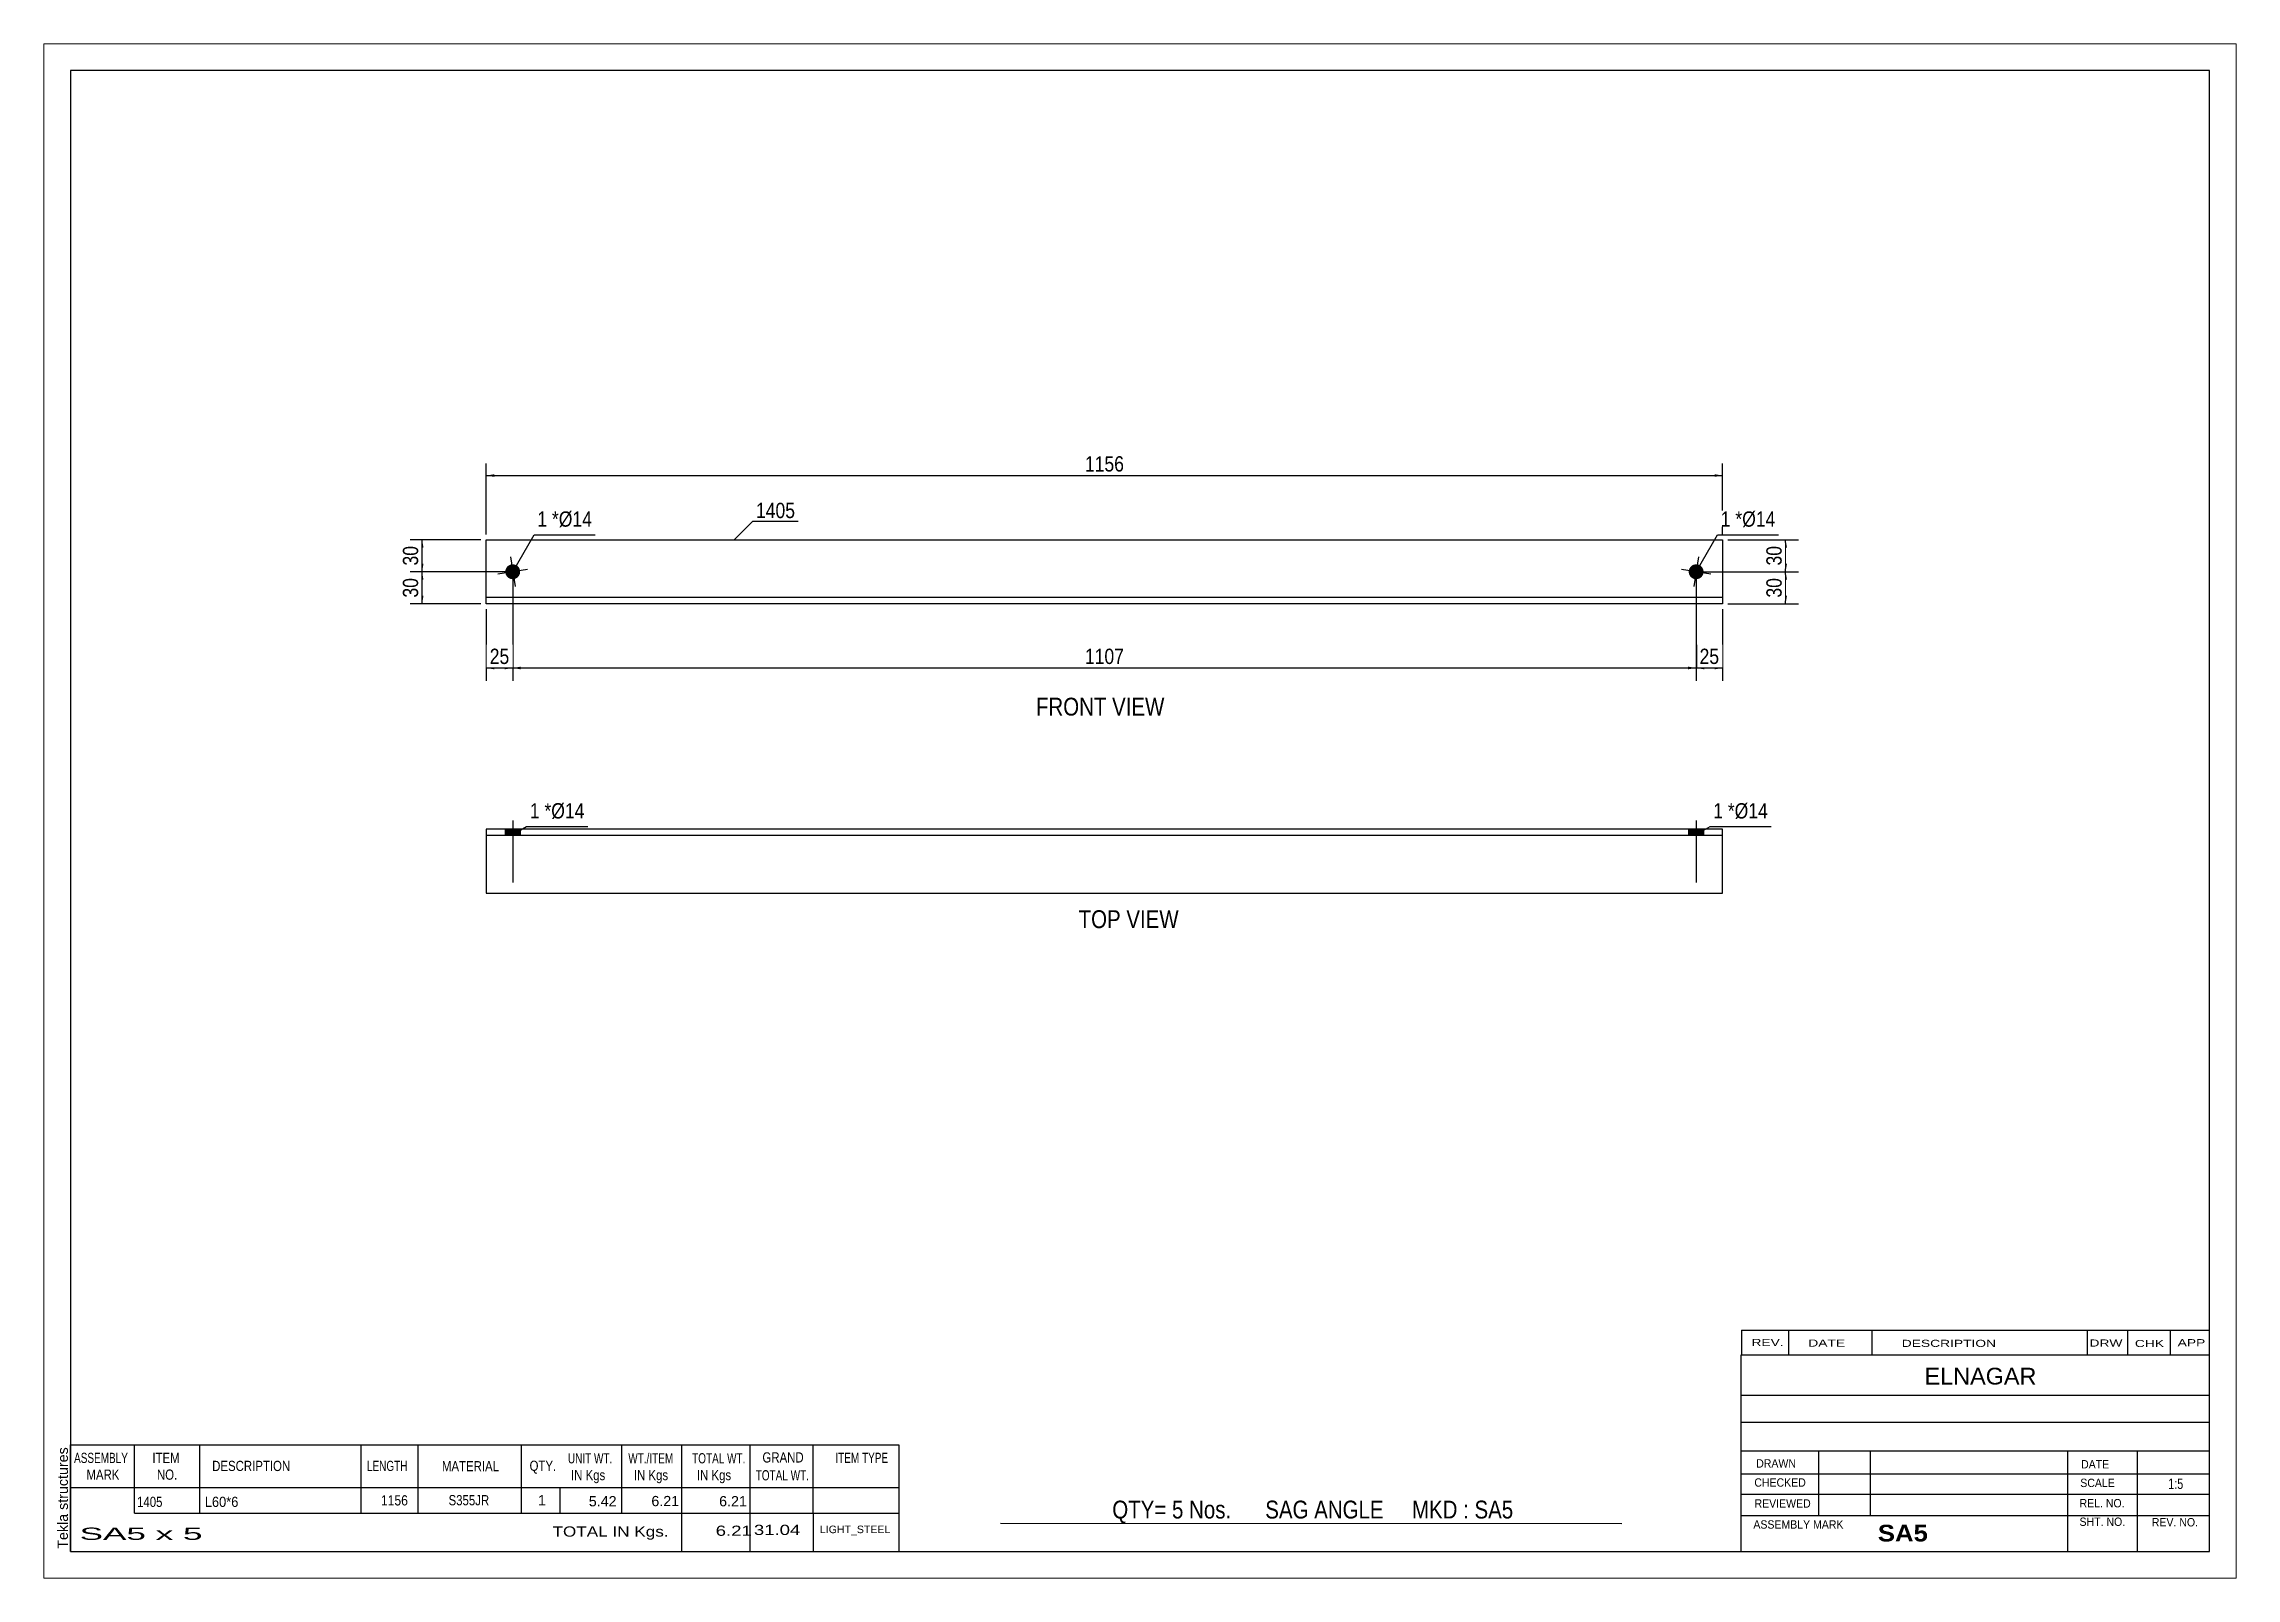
# Paper-space layout 'Layout1' of a CAD drawing. Header units: millimetres. Extents: x 0 to 410, y 0 to 287.
# The model-space entities are those that its viewports show. They can reach past a viewport. Long polylines and large blocks are cut down to what shows.
import ezdxf

# ---------------------------------------------------------------- set-up
doc = ezdxf.new("R2010")
doc.units = ezdxf.units.MM
doc.layers.add('Viewport layer', color=7, linetype='Continuous', plot=False)
doc.styles.add('Arial', font='ARIAL.TTF', dxfattribs={"height": 0.2})
doc.styles.add('Arial Bold', font='ARIALBD.TTF', dxfattribs={"height": 0.2})
doc.styles.add('Arial Narrow', font='ARIALN.TTF', dxfattribs={"height": 0.2})

# ---------------------------------------------------------------- blocks, each defined once
blk = doc.blocks.new('Unknown-629077477-1524')
at = {"color": 5, "linetype": 'Continuous'}
for p, q in [((405, 282), (5, 282)), ((5, 282), (5, 5)), ((405, 5), (405, 282)), ((5, 5), (405, 5))]:
    blk.add_line(p, q, dxfattribs=at)
at = {"color": 174, "linetype": 'Continuous', "style": 'Arial'}
blk.add_text('Tekla structures', height=1.9102, rotation=90, dxfattribs=at).set_placement((4.5, 5.5))
blk = doc.blocks.new('Unknown-629077477-11 - 1233')
at = {"color": 0, "linetype": 'Continuous'}
blk.add_wipeout([(209.61, 161.35), (209.61, 164.85), (185.54, 164.85), (185.54, 161.35)], dxfattribs=at)
at = {"color": 96, "linetype": 'Continuous', "style": 'Arial Narrow'}
blk.add_text('FRONT VIEW', height=3.34, dxfattribs=at).set_placement((185.54, 161.35))
blk = doc.blocks.new('Unknown-629077477-12 - 1284')
at = {"color": 0, "linetype": 'Continuous'}
blk.add_wipeout([(212.26, 121.6), (212.26, 125.1), (193.52, 125.1), (193.52, 121.6)], dxfattribs=at)
at = {"color": 96, "linetype": 'Continuous', "style": 'Arial Narrow'}
blk.add_text('TOP VIEW', height=3.34, dxfattribs=at).set_placement((193.52, 121.6))
blk = doc.blocks.new('Part-629077477-1280 - 1233')
at = {"color": 2, "linetype": 'Continuous'}
for p, q in [((82.75, 182.25), (82.75, 194.25)), ((82.75, 194.25), (313.95, 194.25)), ((313.95, 194.25), (313.95, 182.25)), ((313.95, 183.45), (82.75, 183.45)), ((313.95, 182.25), (82.75, 182.25))]:
    blk.add_line(p, q, dxfattribs=at)
blk = doc.blocks.new('Bolt-629077477-1281 - 1233')
at = {"linetype": 'Continuous'}
blk.add_hatch(color=3, dxfattribs=at).paths.add_polyline_path([(89.07, 188.47, -1), (86.31, 188.03, -1)])
at = {"color": 3, "linetype": 'Continuous'}
for p, q in [((90.46, 188.69), (84.93, 187.81)), ((87.25, 191.02), (88.13, 185.49))]:
    blk.add_line(p, q, dxfattribs=at)
blk = doc.blocks.new('Bolt-629077477-1282 - 1233')
at = {"linetype": 'Continuous'}
blk.add_hatch(color=3, dxfattribs=at).paths.add_polyline_path([(310.39, 188.03, -1), (307.63, 188.47, -1)])
at = {"color": 3, "linetype": 'Continuous'}
for p, q in [((311.78, 187.81), (306.25, 188.69)), ((309.45, 191.02), (308.57, 185.49))]:
    blk.add_line(p, q, dxfattribs=at)
blk = doc.blocks.new('Bolt-629077477-1287 - 1284')
at = {"linetype": 'Continuous'}
blk.add_hatch(color=3, dxfattribs=at).paths.add_polyline_path([(310.41, 140.1), (307.61, 140.1), (307.61, 138.9), (310.41, 138.9)])
at = {"color": 3, "linetype": 'Continuous'}
for p, q in [((307.61, 140.1), (307.61, 138.9)), ((309.01, 141.7), (309.01, 130.1)), ((310.41, 140.1), (310.41, 138.9))]:
    blk.add_line(p, q, dxfattribs=at)
blk = doc.blocks.new('Part-629077477-1285 - 1284')
at = {"color": 2, "linetype": 'Continuous'}
for p, q in [((313.95, 140.1), (82.75, 140.1)), ((82.75, 140.1), (82.75, 128.1)), ((313.95, 128.1), (313.95, 140.1)), ((313.95, 138.9), (82.75, 138.9)), ((82.75, 128.1), (313.95, 128.1))]:
    blk.add_line(p, q, dxfattribs=at)
blk = doc.blocks.new('Bolt-629077477-1286 - 1284')
at = {"linetype": 'Continuous'}
blk.add_hatch(color=3, dxfattribs=at).paths.add_polyline_path([(89.09, 140.1), (86.29, 140.1), (86.29, 138.9), (89.09, 138.9)])
at = {"color": 3, "linetype": 'Continuous'}
for p, q in [((86.29, 140.1), (86.29, 138.9)), ((87.69, 141.7), (87.69, 130.1)), ((89.09, 140.1), (89.09, 138.9))]:
    blk.add_line(p, q, dxfattribs=at)
blk = doc.blocks.new('StraightDimension-629077477-1291 - 1233')
at = {"linetype": 'Continuous'}
for points in [[(310.51, 170), (309.01, 170.25), (310.51, 170.5)], [(312.45, 170.5), (313.95, 170.25), (312.45, 170)]]:
    blk.add_hatch(color=7, dxfattribs=at).paths.add_polyline_path(points)
at = {"color": 7, "linetype": 'Continuous'}
for p, q in [((309.01, 187.25), (309.01, 167.85)), ((313.95, 181.25), (313.95, 167.85)), ((309.01, 170.25), (313.95, 170.25))]:
    blk.add_line(p, q, dxfattribs=at)
at = {"color": 0}
blk.add_wipeout([(313.91, 170.4), (313.91, 174.6), (309.05, 174.6), (309.05, 170.4)], dxfattribs=at)
at = {"color": 3, "style": 'Arial Narrow'}
blk.add_text('25', height=2.863, dxfattribs=at).set_placement((309.65, 171))
blk = doc.blocks.new('StraightDimension-629077477-1292 - 1233')
at = {"linetype": 'Continuous'}
for points in [[(89.19, 170), (87.69, 170.25), (89.19, 170.5)], [(307.51, 170.5), (309.01, 170.25), (307.51, 170)]]:
    blk.add_hatch(color=7, dxfattribs=at).paths.add_polyline_path(points)
at = {"color": 7, "linetype": 'Continuous'}
for p, q in [((87.69, 187.25), (87.69, 167.85)), ((309.01, 187.25), (309.01, 167.85)), ((87.69, 170.25), (309.01, 170.25))]:
    blk.add_line(p, q, dxfattribs=at)
at = {"color": 0}
blk.add_wipeout([(202.61, 170.4), (202.61, 174.6), (194.1, 174.6), (194.1, 170.4)], dxfattribs=at)
at = {"color": 3, "style": 'Arial Narrow'}
blk.add_text('1107', height=2.863, dxfattribs=at).set_placement((194.7, 171))
blk = doc.blocks.new('StraightDimension-629077477-1293 - 1233')
at = {"linetype": 'Continuous'}
for points in [[(84.25, 170), (82.75, 170.25), (84.25, 170.5)], [(86.19, 170.5), (87.69, 170.25), (86.19, 170)]]:
    blk.add_hatch(color=7, dxfattribs=at).paths.add_polyline_path(points)
at = {"color": 7, "linetype": 'Continuous'}
for p, q in [((87.69, 187.25), (87.69, 167.85)), ((82.75, 181.25), (82.75, 167.85)), ((82.75, 170.25), (87.69, 170.25))]:
    blk.add_line(p, q, dxfattribs=at)
at = {"color": 0}
blk.add_wipeout([(87.65, 170.4), (87.65, 174.6), (82.79, 174.6), (82.79, 170.4)], dxfattribs=at)
at = {"color": 3, "style": 'Arial Narrow'}
blk.add_text('25', height=2.863, dxfattribs=at).set_placement((83.39, 171))
blk = doc.blocks.new('StraightDimension-629077477-1304 - 1233')
at = {"linetype": 'Continuous'}
for points in [[(84.25, 206), (82.75, 206.25), (84.25, 206.5)], [(312.45, 206.5), (313.95, 206.25), (312.45, 206)]]:
    blk.add_hatch(color=7, dxfattribs=at).paths.add_polyline_path(points)
at = {"color": 7, "linetype": 'Continuous'}
for p, q in [((82.75, 195.25), (82.75, 208.5)), ((82.75, 206.25), (313.95, 206.25)), ((313.95, 195.25), (313.95, 208.5))]:
    blk.add_line(p, q, dxfattribs=at)
at = {"color": 0}
blk.add_wipeout([(202.61, 206.4), (202.61, 210.6), (194.1, 210.6), (194.1, 206.4)], dxfattribs=at)
at = {"color": 3, "style": 'Arial Narrow'}
blk.add_text('1156', height=2.863, dxfattribs=at).set_placement((194.7, 207))
blk = doc.blocks.new('StraightDimension-629077477-1308 - 1233')
at = {"linetype": 'Continuous'}
for points in [[(325.5, 192.75), (325.75, 194.25), (326, 192.75)], [(326, 189.75), (325.75, 188.25), (325.5, 189.75)]]:
    blk.add_hatch(color=7, dxfattribs=at).paths.add_polyline_path(points)
at = {"color": 7, "linetype": 'Continuous'}
for p, q in [((314.95, 194.25), (328.15, 194.25)), ((325.75, 188.25), (325.75, 194.25)), ((310.01, 188.25), (328.15, 188.25))]:
    blk.add_line(p, q, dxfattribs=at)
at = {"color": 0}
blk.add_wipeout([(325.6, 193.68), (321.4, 193.68), (321.4, 188.82), (325.6, 188.82)], dxfattribs=at)
at = {"color": 3, "style": 'Arial Narrow'}
blk.add_text('30', height=2.863, rotation=90.0002, dxfattribs=at).set_placement((325, 189.42))
blk = doc.blocks.new('StraightDimension-629077477-1309 - 1233')
at = {"linetype": 'Continuous'}
for points in [[(325.5, 186.75), (325.75, 188.25), (326, 186.75)], [(326, 183.75), (325.75, 182.25), (325.5, 183.75)]]:
    blk.add_hatch(color=7, dxfattribs=at).paths.add_polyline_path(points)
at = {"color": 7, "linetype": 'Continuous'}
for p, q in [((310.01, 188.25), (328.15, 188.25)), ((325.75, 182.25), (325.75, 188.25)), ((314.95, 182.25), (328.15, 182.25))]:
    blk.add_line(p, q, dxfattribs=at)
at = {"color": 0}
blk.add_wipeout([(325.6, 187.68), (321.4, 187.68), (321.4, 182.82), (325.6, 182.82)], dxfattribs=at)
at = {"color": 3, "style": 'Arial Narrow'}
blk.add_text('30', height=2.863, rotation=90.0002, dxfattribs=at).set_placement((325, 183.42))
blk = doc.blocks.new('StraightDimension-629077477-1316 - 1233')
at = {"linetype": 'Continuous'}
for points in [[(70.5, 192.75), (70.75, 194.25), (71, 192.75)], [(71, 189.75), (70.75, 188.25), (70.5, 189.75)]]:
    blk.add_hatch(color=7, dxfattribs=at).paths.add_polyline_path(points)
at = {"color": 7, "linetype": 'Continuous'}
for p, q in [((81.75, 194.25), (68.5, 194.25)), ((70.75, 188.25), (70.75, 194.25)), ((86.69, 188.25), (68.5, 188.25))]:
    blk.add_line(p, q, dxfattribs=at)
at = {"color": 0}
blk.add_wipeout([(70.6, 193.68), (66.4, 193.68), (66.4, 188.82), (70.6, 188.82)], dxfattribs=at)
at = {"color": 3, "style": 'Arial Narrow'}
blk.add_text('30', height=2.863, rotation=90.0002, dxfattribs=at).set_placement((70, 189.42))
blk = doc.blocks.new('StraightDimension-629077477-1317 - 1233')
at = {"linetype": 'Continuous'}
for points in [[(70.5, 186.75), (70.75, 188.25), (71, 186.75)], [(71, 183.75), (70.75, 182.25), (70.5, 183.75)]]:
    blk.add_hatch(color=7, dxfattribs=at).paths.add_polyline_path(points)
at = {"color": 7, "linetype": 'Continuous'}
for p, q in [((86.69, 188.25), (68.5, 188.25)), ((70.75, 182.25), (70.75, 188.25)), ((81.75, 182.25), (68.5, 182.25))]:
    blk.add_line(p, q, dxfattribs=at)
at = {"color": 0}
blk.add_wipeout([(70.6, 187.68), (66.4, 187.68), (66.4, 182.82), (70.6, 182.82)], dxfattribs=at)
at = {"color": 3, "style": 'Arial Narrow'}
blk.add_text('30', height=2.863, rotation=90.0002, dxfattribs=at).set_placement((70, 183.42))
blk = doc.blocks.new('CBS_BOM-629077477-1541')
at = {"color": 7, "linetype": 'Continuous'}
for p, q in [((4.97, 16.97), (4.97, 24.97)), ((4.97, 24.97), (159.89, 24.97)), ((16.97, 16.97), (16.97, 24.97)), ((29.16, 16.97), (29.16, 24.97)), ((59.32, 16.97), (59.32, 24.97)), ((70, 16.97), (70, 24.97)), ((89.32, 16.97), (89.32, 24.97)), ((108.12, 16.97), (108.12, 24.97)), ((119.33, 16.97), (119.33, 24.97)), ((132.12, 16.97), (132.12, 24.97)), ((143.87, 16.97), (143.87, 24.97)), ((159.89, 24.96), (159.89, 16.98)), ((4.97, 16.97), (159.89, 16.97)), ((4.97, 12.17), (4.97, 16.97)), ((16.97, 12.17), (16.97, 16.97)), ((29.16, 12.17), (29.16, 16.97)), ((59.32, 12.17), (59.32, 16.97)), ((70, 12.17), (70, 16.97)), ((89.32, 12.17), (89.32, 16.97)), ((96.58, 12.17), (96.58, 16.97)), ((108.12, 12.17), (108.12, 16.97)), ((119.33, 12.17), (119.33, 16.97)), ((132.12, 12.17), (132.12, 16.97)), ((143.89, 12.17), (143.89, 16.97)), ((159.89, 16.97), (159.89, 12.17)), ((4.97, 4.97), (4.97, 12.15)), ((16.97, 12.17), (159.89, 12.17)), ((119.33, 4.97), (119.33, 12.15)), ((132.12, 4.97), (132.12, 12.15)), ((143.93, 4.97), (143.93, 12.15)), ((159.89, 12.17), (159.89, 4.97)), ((4.97, 4.97), (159.89, 4.97))]:
    blk.add_line(p, q, dxfattribs=at)
at = {"color": 3, "linetype": 'Continuous', "style": 'Arial'}
for s, height, width, p in [('ASSEMBLY', 1.91, 0.7, (5.65, 21.54)), ('ITEM', 1.91, 0.8, (20.3, 21.54)), ('DESCRIPTION', 1.9102, 0.8, (31.48, 20.04)), ('LENGTH', 1.91, 0.7, (60.43, 20.04)), ('MATERIAL', 1.91, 0.8, (74.45, 19.99)), ('QTY.', 1.91, 0.8, (90.84, 20.07)), ('UNIT WT.', 1.91, 0.7, (98.01, 21.47)), ('WT./ITEM', 1.91, 0.7, (109.3, 21.47)), ('TOTAL WT.', 1.91, 0.7, (121.24, 21.47)), ('GRAND', 1.91, 0.8, (134.39, 21.63)), ('ITEM TYPE', 1.91, 0.7, (148.03, 21.55)), ('MARK', 1.91, 0.8, (7.97, 18.41)), ('NO.', 1.91, 0.8, (21.15, 18.41)), ('IN Kgs', 1.91, 0.8, (98.59, 18.33)), ('IN Kgs', 1.91, 0.8, (110.34, 18.33)), ('IN Kgs', 1.91, 0.8, (122.13, 18.33)), ('TOTAL WT.', 1.91, 0.7, (133.13, 18.29))]:
    blk.add_text(s, height=height, dxfattribs=dict(at, width=width)).set_placement(p)
at = {"color": 7, "linetype": 'Continuous', "style": 'Arial'}
for s, width, p in [('1405', 0.8, (17.43, 13.32)), ('L60*6', 0.9, (30.1, 13.32)), ('1156', 0.85, (63.04, 13.6)), ('S355JR', 0.8, (75.69, 13.63))]:
    blk.add_text(s, height=1.91, dxfattribs=dict(at, width=width)).set_placement(p)
for s, p in [('1', (92.41, 13.63)), ('5.42', (101.92, 13.44)), ('6.21', (113.62, 13.47)), ('6.21', (126.29, 13.44))]:
    blk.add_text(s, height=1.91, dxfattribs=at).set_placement(p)
at = {"color": 6, "linetype": 'Continuous', "style": 'Arial'}
for s, height, width, p in [('SA5 x 5', 2.292, 2.05, (6.69, 7.16)), ('TOTAL IN Kgs.', 1.9102, 1.2, (95.13, 7.77)), ('6.21', 1.91, 1.3, (125.65, 7.92)), ('31.04', 1.91, 1.3, (132.79, 8.08))]:
    blk.add_text(s, height=height, dxfattribs=dict(at, width=width)).set_placement(p)
blk.add_text('LIGHT_STEEL', height=1.4135, dxfattribs=at).set_placement((145.14, 8.42))
blk = doc.blocks.new('CBS_CALLOFF-629077477-1542')
at = {"color": 7, "linetype": 'Continuous'}
blk.add_line((178.88, 10.27), (295.11, 10.25), dxfattribs=at)
at = {"color": 3, "linetype": 'Continuous', "style": 'Arial Narrow'}
blk.add_text('QTY= 5 Nos.      SAG ANGLE     MKD : SA5', height=3.3405, dxfattribs=at).set_placement((199.82, 11.16))
blk = doc.blocks.new('CBS_NAME_BLOG-629077477-1543')
at = {"color": 7, "linetype": 'Continuous'}
for p, q in [((317.41, 41.75), (404.93, 41.75)), ((317.41, 5.04), (317.41, 41.75)), ((317.41, 34.21), (404.93, 34.21)), ((317.48, 29.16), (405, 29.16)), ((317.41, 23.79), (404.93, 23.79)), ((331.93, 11.68), (331.93, 23.78)), ((341.62, 11.71), (341.62, 23.78)), ((378.53, 5.04), (378.53, 23.77)), ((391.58, 5.04), (391.58, 23.78)), ((317.42, 19.49), (405, 19.51)), ((317.41, 15.74), (404.93, 15.74)), ((317.41, 11.7), (404.93, 11.7)), ((317.41, 5), (405, 5))]:
    blk.add_line(p, q, dxfattribs=at)
at = {"color": 3, "linetype": 'Continuous', "style": 'Arial'}
blk.add_text('ELNAGAR', height=3.133, dxfattribs=at).set_placement((351.73, 36.22))
at = {"color": 3, "linetype": 'Continuous'}
for s, height, style, width, p in [('DRAWN', 1.566, 'Arial', 0.9, (320.24, 20.68)), ('DATE', 1.566, 'Arial', 0.9, (381, 20.52)), ('CHECKED', 1.566, 'Arial', 0.9, (319.89, 17.11)), ('SCALE', 1.566, 'Arial', 0.9, (380.85, 17.04)), ('1:5', 1.957, 'Arial Narrow', 0.9, (397.3, 16.68)), ('REVIEWED', 1.566, 'Arial', 0.9, (319.93, 13.19)), ('REL. NO.', 1.566, 'Arial', 0.9, (380.71, 13.24)), ('ASSEMBLY MARK', 1.5663, 'Arial', 0.9, (319.71, 9.26)), ('SA5', 3.131, 'Arial Bold', 1.1, (342.99, 6.86)), ('SHT. NO.', 1.566, 'Arial', 0.9, (380.71, 9.77)), ('REV. NO.', 1.566, 'Arial', 0.9, (394.23, 9.68))]:
    blk.add_text(s, height=height, dxfattribs=dict(at, style=style, width=width)).set_placement(p)
blk = doc.blocks.new('CBS_REVISION-629077477-1544')
at = {"color": 7, "linetype": 'Continuous'}
for p, q in [((317.49, 46.38), (404.99, 46.38)), ((317.49, 46.38), (317.49, 41.75)), ((326.29, 46.38), (326.29, 41.75)), ((341.88, 46.38), (341.88, 41.81)), ((382.14, 46.38), (382.14, 41.75)), ((389.68, 46.38), (389.68, 41.75)), ((397.63, 46.38), (397.63, 41.75)), ((317.49, 41.75), (404.99, 41.75))]:
    blk.add_line(p, q, dxfattribs=at)
at = {"color": 7, "style": 'Arial Narrow', "width": 1.7}
for s, height, p in [('REV.', 1.326, (319.35, 43.43)), ('DATE', 1.326, (329.98, 43.31)), ('DESCRIPTION', 1.3257, (347.46, 43.26)), ('DRW', 1.326, (382.57, 43.32)), ('CHK', 1.326, (391.06, 43.23)), ('APP', 1.326, (399.06, 43.38))]:
    blk.add_text(s, height=height, dxfattribs=at).set_placement(p)
blk = doc.blocks.new('Mark-629077477-1328 - 1233')
at = {"color": 0}
blk.add_wipeout([(94.12, 196.68), (94.12, 199.68), (92.29, 199.68), (92.29, 196.68)], dxfattribs=at)
blk.add_wipeout([(94.12, 196.68), (94.12, 199.68), (92.29, 199.68), (92.29, 196.68)], dxfattribs=at)
at = {"color": 7, "linetype": 'Continuous'}
blk.add_line((87.69, 188.25), (91.69, 195.18), dxfattribs=at)
at = {"color": 0}
blk.add_wipeout([(96.3, 196.68), (96.3, 199.68), (95.02, 199.68), (95.02, 196.68)], dxfattribs=at)
blk.add_wipeout([(96.3, 196.68), (96.3, 199.68), (95.02, 199.68), (95.02, 196.68)], dxfattribs=at)
at = {"color": 3, "style": 'Arial Narrow'}
blk.add_text('1', height=2.86, dxfattribs=at).set_placement((92.29, 196.68))
at = {"color": 0}
blk.add_wipeout([(102.51, 196.68), (102.51, 199.68), (96.3, 199.68), (96.3, 196.68)], dxfattribs=at)
blk.add_wipeout([(102.51, 196.68), (102.51, 199.68), (96.3, 199.68), (96.3, 196.68)], dxfattribs=at)
at = {"color": 7, "linetype": 'Continuous'}
blk.add_line((91.69, 195.18), (103.11, 195.18), dxfattribs=at)
at = {"color": 3, "style": 'Arial Narrow'}
for s, height, p in [('*', 2.86, (95.02, 196.68)), ('Ø14', 2.863, (96.3, 196.68))]:
    blk.add_text(s, height=height, dxfattribs=at).set_placement(p)
blk = doc.blocks.new('Mark-629077477-1329 - 1233')
at = {"color": 0}
blk.add_wipeout([(315.44, 196.68), (315.44, 199.68), (313.61, 199.68), (313.61, 196.68)], dxfattribs=at)
blk.add_wipeout([(315.44, 196.68), (315.44, 199.68), (313.61, 199.68), (313.61, 196.68)], dxfattribs=at)
at = {"color": 7, "linetype": 'Continuous'}
blk.add_line((309.01, 188.25), (313.01, 195.18), dxfattribs=at)
at = {"color": 0}
blk.add_wipeout([(317.62, 196.68), (317.62, 199.68), (316.34, 199.68), (316.34, 196.68)], dxfattribs=at)
blk.add_wipeout([(317.62, 196.68), (317.62, 199.68), (316.34, 199.68), (316.34, 196.68)], dxfattribs=at)
at = {"color": 3, "style": 'Arial Narrow'}
blk.add_text('1', height=2.86, dxfattribs=at).set_placement((313.61, 196.68))
at = {"color": 0}
blk.add_wipeout([(323.83, 196.68), (323.83, 199.68), (317.62, 199.68), (317.62, 196.68)], dxfattribs=at)
blk.add_wipeout([(323.83, 196.68), (323.83, 199.68), (317.62, 199.68), (317.62, 196.68)], dxfattribs=at)
at = {"color": 7, "linetype": 'Continuous'}
blk.add_line((313.01, 195.18), (324.43, 195.18), dxfattribs=at)
at = {"color": 3, "style": 'Arial Narrow'}
for s, height, p in [('*', 2.86, (316.34, 196.68)), ('Ø14', 2.863, (317.62, 196.68))]:
    blk.add_text(s, height=height, dxfattribs=at).set_placement(p)
blk = doc.blocks.new('Mark-629077477-1323 - 1233')
at = {"color": 0}
blk.add_wipeout([(140.5, 198.29), (140.5, 201.29), (133.18, 201.29), (133.18, 198.29)], dxfattribs=at)
blk.add_wipeout([(140.5, 198.29), (140.5, 201.29), (133.18, 201.29), (133.18, 198.29)], dxfattribs=at)
at = {"color": 7, "linetype": 'Continuous'}
for p, q in [((129.05, 194.15), (132.58, 197.69)), ((132.58, 197.69), (141.1, 197.69))]:
    blk.add_line(p, q, dxfattribs=at)
at = {"color": 3, "style": 'Arial Narrow'}
blk.add_text('1405', height=2.863, dxfattribs=at).set_placement((133.18, 198.29))
blk = doc.blocks.new('Mark-629077477-1327 - 1284')
at = {"color": 0}
blk.add_wipeout([(314.04, 142.1), (314.04, 145.1), (312.21, 145.1), (312.21, 142.1)], dxfattribs=at)
blk.add_wipeout([(314.04, 142.1), (314.04, 145.1), (312.21, 145.1), (312.21, 142.1)], dxfattribs=at)
at = {"color": 7, "linetype": 'Continuous'}
blk.add_line((309.01, 139.1), (311.61, 140.6), dxfattribs=at)
at = {"color": 0}
blk.add_wipeout([(316.21, 142.1), (316.21, 145.1), (314.94, 145.1), (314.94, 142.1)], dxfattribs=at)
blk.add_wipeout([(316.21, 142.1), (316.21, 145.1), (314.94, 145.1), (314.94, 142.1)], dxfattribs=at)
at = {"color": 3, "style": 'Arial Narrow'}
blk.add_text('1', height=2.86, dxfattribs=at).set_placement((312.21, 142.1))
at = {"color": 0}
blk.add_wipeout([(322.43, 142.1), (322.43, 145.1), (316.21, 145.1), (316.21, 142.1)], dxfattribs=at)
blk.add_wipeout([(322.43, 142.1), (322.43, 145.1), (316.21, 145.1), (316.21, 142.1)], dxfattribs=at)
at = {"color": 7, "linetype": 'Continuous'}
blk.add_line((311.61, 140.6), (323.03, 140.6), dxfattribs=at)
at = {"color": 3, "style": 'Arial Narrow'}
for s, height, p in [('*', 2.86, (314.94, 142.1)), ('Ø14', 2.863, (316.21, 142.1))]:
    blk.add_text(s, height=height, dxfattribs=at).set_placement(p)
blk = doc.blocks.new('Mark-629077477-1326 - 1284')
at = {"color": 0}
blk.add_wipeout([(92.72, 142.1), (92.72, 145.1), (90.89, 145.1), (90.89, 142.1)], dxfattribs=at)
blk.add_wipeout([(92.72, 142.1), (92.72, 145.1), (90.89, 145.1), (90.89, 142.1)], dxfattribs=at)
at = {"color": 7, "linetype": 'Continuous'}
blk.add_line((87.69, 139.1), (90.29, 140.6), dxfattribs=at)
at = {"color": 0}
blk.add_wipeout([(94.89, 142.1), (94.89, 145.1), (93.62, 145.1), (93.62, 142.1)], dxfattribs=at)
blk.add_wipeout([(94.89, 142.1), (94.89, 145.1), (93.62, 145.1), (93.62, 142.1)], dxfattribs=at)
at = {"color": 3, "style": 'Arial Narrow'}
blk.add_text('1', height=2.86, dxfattribs=at).set_placement((90.89, 142.1))
at = {"color": 0}
blk.add_wipeout([(101.11, 142.1), (101.11, 145.1), (94.89, 145.1), (94.89, 142.1)], dxfattribs=at)
blk.add_wipeout([(101.11, 142.1), (101.11, 145.1), (94.89, 145.1), (94.89, 142.1)], dxfattribs=at)
at = {"color": 7, "linetype": 'Continuous'}
blk.add_line((90.29, 140.6), (101.71, 140.6), dxfattribs=at)
at = {"color": 3, "style": 'Arial Narrow'}
for s, height, p in [('*', 2.86, (93.62, 142.1)), ('Ø14', 2.863, (94.89, 142.1))]:
    blk.add_text(s, height=height, dxfattribs=at).set_placement(p)

msp = doc.modelspace()

# ---------------------------------------------------------------- block references
for name in ['Unknown-629077477-1524', 'Part-629077477-1280 - 1233', 'Bolt-629077477-1281 - 1233', 'Bolt-629077477-1282 - 1233', 'Part-629077477-1285 - 1284', 'Bolt-629077477-1286 - 1284', 'Bolt-629077477-1287 - 1284', 'CBS_REVISION-629077477-1544', 'CBS_NAME_BLOG-629077477-1543', 'CBS_BOM-629077477-1541', 'CBS_CALLOFF-629077477-1542']:
    msp.add_blockref(name, (0, 0))

# ---------------------------------------------------------------- next in the draw order: block references
for name in ['StraightDimension-629077477-1304 - 1233', 'StraightDimension-629077477-1291 - 1233', 'Unknown-629077477-11 - 1233', 'Mark-629077477-1326 - 1284', 'Mark-629077477-1327 - 1284', 'Unknown-629077477-12 - 1284']:
    msp.add_blockref(name, (0, 0))

# ---------------------------------------------------------------- next in the draw order: block references
for name in ['Mark-629077477-1323 - 1233', 'StraightDimension-629077477-1292 - 1233']:
    msp.add_blockref(name, (0, 0))

# ---------------------------------------------------------------- next in the draw order: block references
for name in ['StraightDimension-629077477-1308 - 1233', 'StraightDimension-629077477-1293 - 1233']:
    msp.add_blockref(name, (0, 0))

# ---------------------------------------------------------------- next in the draw order: block references
for name in ['StraightDimension-629077477-1316 - 1233', 'StraightDimension-629077477-1309 - 1233']:
    msp.add_blockref(name, (0, 0))

# ---------------------------------------------------------------- next in the draw order: block references
for name in ['Mark-629077477-1329 - 1233', 'StraightDimension-629077477-1317 - 1233']:
    msp.add_blockref(name, (0, 0))

# ---------------------------------------------------------------- next in the draw order: block references
msp.add_blockref('Mark-629077477-1328 - 1233', (0, 0))

psp = doc.layouts.get("Layout1")

# ---------------------------------------------------------------- viewports
at = {"layer": 'Viewport layer', "view_target_point": (205, 143.5)}
psp.add_viewport(center=(205, 143.5), size=(410, 287), view_center_point=(0, 0), view_height=287, dxfattribs=at)

doc.saveas('drawing.dxf')
